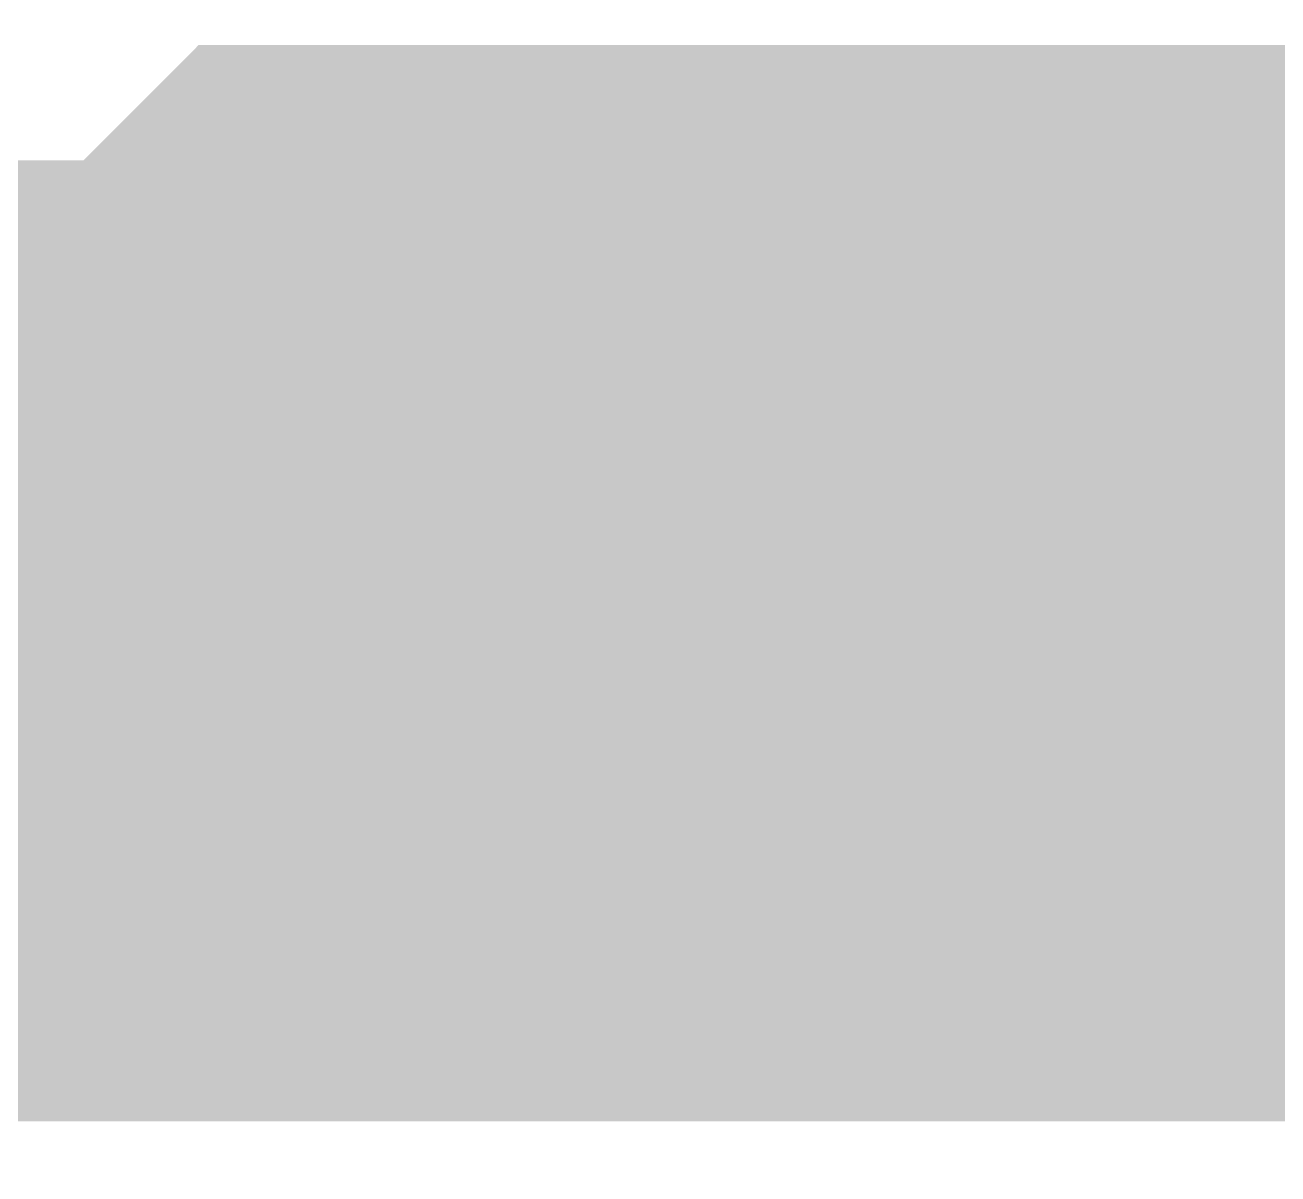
# Model space of a CAD drawing. Extents: x -20 to 155, y -92 to 168.
# Drawn here: x 67.75 to 84.32, y 25.85 to 41.03 of the extents above; entities that cross this region are included whole.
import ezdxf

# ---------------------------------------------------------------- set-up
doc = ezdxf.new("R2010")
doc.units = 0
doc.header["$MEASUREMENT"] = 0
doc.layers.get('0').update_dxf_attribs({"linetype": 'CONTINUOUS'})
for name, color, linetype in [('25-334-1_BOT', 7, 'CONTINUOUS'), ('25-334-1_DRD', 7, 'CONTINUOUS'), ('25-334-1_DRL', 2, 'CONTINUOUS'), ('25-334-1_IN1', 4, 'CONTINUOUS'), ('25-334-1_IN2', 3, 'CONTINUOUS'), ('25-334-1_SMB', 5, 'CONTINUOUS'), ('25-334-1_SMT', 10, 'CONTINUOUS'), ('25-334-1_SST', 11, 'CONTINUOUS'), ('25-334-1_TOP', 13, 'CONTINUOUS'), ('THRUHOLE_TAP', 7, 'CONTINUOUS')]:
    doc.layers.add(name, color=color, linetype=linetype)

# ---------------------------------------------------------------- blocks, each defined once
blk = doc.blocks.new('ROUND_7')
at = {"const_width": 6.49986}
blk.add_lwpolyline([(-3.24993, 0, 1), (3.24993, 0, 1)], format="xyb", close=True, dxfattribs=at)
blk = doc.blocks.new('ROUND_33')
at = {"const_width": 0.7493}
blk.add_lwpolyline([(-0.37465, 0, 1), (0.37465, 0, 1)], format="xyb", close=True, dxfattribs=at)
blk = doc.blocks.new('ROUND_32')
at = {"const_width": 0.35052}
blk.add_lwpolyline([(-0.17526, 0, 1), (0.17526, 0, 1)], format="xyb", close=True, dxfattribs=at)
blk = doc.blocks.new('ROUND_76')
at = {"const_width": 2.99974}
blk.add_lwpolyline([(-1.49987, 0, 1), (1.49987, 0, 1)], format="xyb", close=True, dxfattribs=at)

msp = doc.modelspace()

# ---------------------------------------------------------------- linework, layer by layer
at = {"layer": '25-334-1_BOT', "const_width": 0.254}
for points in [[(133.731, 40.64), (70.104, 40.64), (68.58, 39.116), (59.944, 39.116), (59.944, 33.655), (29.845, 33.655), (29.845, 21.463), (24.511, 21.463), (24.511, 14.478), (25.146, 13.843)], [(70.231, 40.64), (70.231, 26.67)], [(70.4596, 40.64), (70.4596, 26.67)], [(70.6882, 40.64), (70.6882, 26.67)], [(70.9168, 40.64), (70.9168, 26.67)], [(71.1454, 40.64), (71.1454, 26.67)], [(71.374, 40.64), (71.374, 26.67)], [(71.6026, 40.64), (71.6026, 26.67)], [(71.8312, 40.64), (71.8312, 26.67)], [(72.0598, 40.64), (72.0598, 26.67)], [(72.2884, 40.64), (72.2884, 26.67)], [(72.517, 40.64), (72.517, 26.67)], [(72.7456, 40.64), (72.7456, 26.67)], [(72.9742, 40.64), (72.9742, 26.67)], [(73.2028, 40.64), (73.2028, 26.67)], [(73.4314, 40.64), (73.4314, 26.67)], [(73.66, 40.64), (73.66, 26.67)], [(73.8886, 40.64), (73.8886, 26.67)], [(74.1172, 40.64), (74.1172, 26.67)], [(74.3458, 40.64), (74.3458, 26.67)], [(74.5744, 40.64), (74.5744, 26.67)], [(74.803, 40.64), (74.803, 26.67)], [(75.0316, 40.64), (75.0316, 26.67)], [(75.2602, 40.64), (75.2602, 26.67)], [(75.4888, 40.64), (75.4888, 26.67)], [(75.7174, 40.64), (75.7174, 26.67)], [(75.946, 40.64), (75.946, 26.67)], [(76.1746, 40.64), (76.1746, 26.67)], [(76.4032, 40.64), (76.4032, 26.67)], [(76.6318, 40.64), (76.6318, 26.67)], [(76.8604, 40.64), (76.8604, 26.67)], [(77.089, 40.64), (77.089, 26.67)], [(77.3176, 40.64), (77.3176, 26.67)], [(77.5462, 40.64), (77.5462, 26.67)], [(77.7748, 40.64), (77.7748, 26.67)], [(78.0034, 40.64), (78.0034, 26.67)], [(78.232, 40.64), (78.232, 26.67)], [(78.4606, 40.64), (78.4606, 26.67)], [(78.6892, 40.64), (78.6892, 26.67)], [(78.9178, 40.64), (78.9178, 26.67)], [(79.1464, 40.64), (79.1464, 26.67)], [(79.375, 40.64), (79.375, 26.67)], [(79.6036, 40.64), (79.6036, 26.67)], [(79.8322, 40.64), (79.8322, 26.67)], [(80.0608, 40.64), (80.0608, 26.67)], [(80.2894, 40.64), (80.2894, 26.67)], [(80.518, 40.64), (80.518, 26.67)], [(80.7466, 40.64), (80.7466, 26.67)], [(80.9752, 40.64), (80.9752, 26.67)], [(81.2038, 40.64), (81.2038, 26.67)], [(81.4324, 40.64), (81.4324, 26.67)], [(81.661, 40.64), (81.661, 26.67)], [(81.8896, 40.64), (81.8896, 26.67)], [(82.1182, 40.64), (82.1182, 26.67)], [(82.3468, 40.64), (82.3468, 26.67)], [(82.5754, 40.64), (82.5754, 26.67)], [(82.804, 40.64), (82.804, 26.67)], [(83.0326, 40.64), (83.0326, 26.67)], [(83.2612, 40.64), (83.2612, 26.67)], [(83.4898, 40.64), (83.4898, 26.67)], [(83.7184, 40.64), (83.7184, 26.67)], [(83.947, 40.64), (83.947, 26.67)], [(84.1756, 40.64), (84.1756, 26.67)], [(84.4042, 40.64), (84.4042, 26.67)], [(70.0024, 40.5384), (70.0024, 26.67)], [(133.7818, 40.5892), (70.0532, 40.5892)], [(69.7738, 40.3098), (69.7738, 26.67)], [(105.68432, 40.3606), (69.8246, 40.3606)], [(100.66782, 40.132), (69.596, 40.132)], [(69.5452, 40.0812), (69.5452, 26.67)], [(69.3166, 39.8526), (69.3166, 26.67)], [(100.2792, 39.9034), (69.3674, 39.9034)], [(69.088, 39.624), (69.088, 26.67)], [(100.0125, 39.6748), (69.1388, 39.6748)], [(68.8594, 39.3954), (68.8594, 26.67)], [(99.81438, 39.4462), (68.9102, 39.4462)], [(68.6308, 39.1668), (68.6308, 26.67)], [(99.66452, 39.2176), (68.6816, 39.2176)], [(99.54768, 38.989), (59.944, 38.989)], [(67.7164, 39.116), (67.7164, 26.67)], [(67.945, 39.116), (67.945, 26.67)], [(68.1736, 39.116), (68.1736, 26.67)], [(68.4022, 39.116), (68.4022, 26.67)], [(99.46386, 38.7604), (59.944, 38.7604)], [(99.40544, 38.5318), (59.944, 38.5318)], [(99.37242, 38.3032), (59.944, 38.3032)], [(99.3648, 38.0746), (59.944, 38.0746)], [(99.38004, 37.846), (59.944, 37.846)], [(99.41814, 37.6174), (59.944, 37.6174)], [(99.48164, 37.3888), (59.944, 37.3888)], [(99.57054, 37.1602), (59.944, 37.1602)], [(99.695, 36.9316), (59.944, 36.9316)], [(99.85502, 36.703), (59.944, 36.703)], [(100.06584, 36.4744), (59.944, 36.4744)], [(100.35032, 36.2458), (59.944, 36.2458)], [(100.7872, 36.0172), (59.944, 36.0172)], [(136.017, 35.7886), (59.944, 35.7886)], [(136.017, 35.56), (59.944, 35.56)], [(136.017, 35.3314), (59.944, 35.3314)], [(136.017, 35.1028), (59.944, 35.1028)], [(136.017, 34.8742), (59.944, 34.8742)], [(136.017, 34.6456), (59.944, 34.6456)], [(136.017, 34.417), (59.944, 34.417)], [(136.017, 34.1884), (59.944, 34.1884)], [(100.91674, 33.9598), (59.944, 33.9598)], [(100.62718, 33.7312), (59.944, 33.7312)], [(100.45192, 33.5026), (29.845, 33.5026)], [(100.34016, 33.274), (29.845, 33.274)], [(100.27666, 33.0454), (29.845, 33.0454)], [(100.2538, 32.8168), (29.845, 32.8168)], [(100.26904, 32.5882), (29.845, 32.5882)], [(100.32746, 32.3596), (29.845, 32.3596)], [(100.4316, 32.131), (29.845, 32.131)], [(100.5967, 31.9024), (29.845, 31.9024)], [(100.86086, 31.6738), (29.845, 31.6738)], [(136.017, 31.4452), (29.845, 31.4452)], [(136.017, 31.2166), (29.845, 31.2166)], [(136.017, 30.988), (29.845, 30.988)], [(136.017, 30.7594), (29.845, 30.7594)], [(136.017, 30.5308), (29.845, 30.5308)], [(136.017, 30.3022), (29.845, 30.3022)], [(136.017, 30.0736), (29.845, 30.0736)], [(136.017, 29.845), (29.845, 29.845)], [(136.017, 29.6164), (29.845, 29.6164)], [(136.017, 29.3878), (29.845, 29.3878)], [(136.017, 29.1592), (29.845, 29.1592)], [(136.017, 28.9306), (29.845, 28.9306)], [(136.017, 28.702), (29.845, 28.702)], [(136.017, 28.4734), (29.845, 28.4734)], [(136.017, 28.2448), (29.845, 28.2448)], [(136.017, 28.0162), (29.845, 28.0162)], [(135.9916, 27.7876), (29.845, 27.7876)], [(135.763, 27.559), (29.845, 27.559)], [(135.5344, 27.3304), (29.845, 27.3304)], [(135.3058, 27.1018), (29.845, 27.1018)], [(135.0772, 26.8732), (29.845, 26.8732)], [(134.874, 26.67), (35.941, 26.67)]]:
    msp.add_lwpolyline(points, dxfattribs=at)
at = {"layer": '25-334-1_DRD', "const_width": 0.254}
for points in [[(68.326, 38.735), (67.945, 38.354)], [(68.834, 38.735), (68.326, 38.735)], [(69.215, 38.354), (68.834, 38.735)], [(82.296, 38.735), (81.915, 38.354)], [(82.804, 38.735), (82.296, 38.735)], [(83.185, 38.354), (82.804, 38.735)], [(67.945, 38.354), (67.945, 37.846)], [(69.215, 37.846), (69.215, 38.354)], [(81.915, 38.354), (81.915, 37.846)], [(83.185, 37.846), (83.185, 38.354)], [(67.945, 37.846), (68.326, 37.465)], [(68.834, 37.465), (69.215, 37.846)], [(81.915, 37.846), (82.296, 37.465)], [(82.804, 37.465), (83.185, 37.846)], [(68.326, 37.465), (68.834, 37.465)], [(82.296, 37.465), (82.804, 37.465)], [(68.326, 36.195), (67.945, 35.814)], [(68.834, 36.195), (68.326, 36.195)], [(69.215, 35.814), (68.834, 36.195)], [(67.945, 35.814), (67.945, 35.306)], [(69.215, 35.306), (69.215, 35.814)], [(67.945, 35.306), (68.326, 34.925)], [(68.834, 34.925), (69.215, 35.306)], [(68.326, 34.925), (68.834, 34.925)], [(74.93, 33.9598), (74.93, 33.3248)], [(75.565, 33.9598), (74.93, 33.9598)], [(75.565, 32.6898), (75.565, 33.9598)], [(74.93, 33.3248), (76.2, 33.3248)], [(76.2, 33.3248), (76.2, 32.6898)], [(76.2, 32.6898), (75.565, 32.6898)], [(68.326, 31.115), (67.945, 30.734)], [(68.834, 31.115), (68.326, 31.115)], [(69.215, 30.734), (68.834, 31.115)], [(82.296, 31.115), (81.915, 30.734)], [(82.804, 31.115), (82.296, 31.115)], [(83.185, 30.734), (82.804, 31.115)], [(67.945, 30.734), (67.945, 30.226)], [(69.215, 30.226), (69.215, 30.734)], [(81.915, 30.734), (81.915, 30.226)], [(83.185, 30.226), (83.185, 30.734)], [(67.945, 30.226), (68.326, 29.845)], [(68.834, 29.845), (69.215, 30.226)], [(81.915, 30.226), (82.296, 29.845)], [(82.804, 29.845), (83.185, 30.226)], [(68.326, 29.845), (68.834, 29.845)], [(82.296, 29.845), (82.804, 29.845)], [(68.326, 28.575), (67.945, 28.194)], [(68.834, 28.575), (68.326, 28.575)], [(69.215, 28.194), (68.834, 28.575)], [(82.296, 28.575), (81.915, 28.194)], [(82.804, 28.575), (82.296, 28.575)], [(83.185, 28.194), (82.804, 28.575)], [(67.945, 28.194), (67.945, 27.686)], [(69.215, 27.686), (69.215, 28.194)], [(81.915, 28.194), (81.915, 27.686)], [(83.185, 27.686), (83.185, 28.194)], [(67.945, 27.686), (68.326, 27.305)], [(68.834, 27.305), (69.215, 27.686)], [(81.915, 27.686), (82.296, 27.305)], [(82.804, 27.305), (83.185, 27.686)], [(68.326, 27.305), (68.834, 27.305)], [(82.296, 27.305), (82.804, 27.305)]]:
    msp.add_lwpolyline(points, dxfattribs=at)
at = {"layer": '25-334-1_IN1', "const_width": 0.254}
for points in [[(133.858, 40.64), (70.104, 40.64), (69.215, 39.624), (68.707, 39.116), (59.944, 39.116), (59.944, 33.655), (22.987, 33.655)], [(70.3072, 40.64), (70.3072, 26.67)], [(70.5358, 40.64), (70.5358, 26.67)], [(70.7644, 40.64), (70.7644, 26.67)], [(70.993, 40.64), (70.993, 26.67)], [(71.2216, 40.64), (71.2216, 26.67)], [(71.4502, 40.64), (71.4502, 26.67)], [(71.6788, 40.64), (71.6788, 26.67)], [(71.9074, 40.64), (71.9074, 26.67)], [(72.136, 40.64), (72.136, 26.67)], [(72.3646, 40.64), (72.3646, 26.67)], [(72.5932, 40.64), (72.5932, 26.67)], [(72.8218, 40.64), (72.8218, 26.67)], [(73.0504, 40.64), (73.0504, 26.67)], [(73.279, 40.64), (73.279, 26.67)], [(73.5076, 40.64), (73.5076, 26.67)], [(73.7362, 40.64), (73.7362, 26.67)], [(73.9648, 40.64), (73.9648, 26.67)], [(74.1934, 40.64), (74.1934, 26.67)], [(74.422, 40.64), (74.422, 26.67)], [(74.6506, 40.64), (74.6506, 26.67)], [(74.8792, 40.64), (74.8792, 26.67)], [(75.1078, 40.64), (75.1078, 26.67)], [(75.3364, 40.64), (75.3364, 26.67)], [(75.565, 40.64), (75.565, 26.67)], [(75.7936, 40.64), (75.7936, 26.67)], [(76.0222, 40.64), (76.0222, 26.67)], [(76.2508, 40.64), (76.2508, 26.67)], [(76.4794, 40.64), (76.4794, 26.67)], [(76.708, 40.64), (76.708, 26.67)], [(76.9366, 40.64), (76.9366, 26.67)], [(77.1652, 40.64), (77.1652, 26.67)], [(77.3938, 40.64), (77.3938, 26.67)], [(77.6224, 40.64), (77.6224, 26.67)], [(77.851, 40.64), (77.851, 26.67)], [(78.0796, 40.64), (78.0796, 26.67)], [(78.3082, 40.64), (78.3082, 26.67)], [(78.5368, 40.64), (78.5368, 26.67)], [(78.7654, 40.64), (78.7654, 26.67)], [(78.994, 40.64), (78.994, 26.67)], [(79.2226, 40.64), (79.2226, 26.67)], [(79.4512, 40.64), (79.4512, 26.67)], [(79.6798, 40.64), (79.6798, 26.67)], [(79.9084, 40.64), (79.9084, 26.67)], [(80.137, 40.64), (80.137, 26.67)], [(80.3656, 40.64), (80.3656, 26.67)], [(80.5942, 40.64), (80.5942, 26.67)], [(80.8228, 40.64), (80.8228, 26.67)], [(81.0514, 40.64), (81.0514, 26.67)], [(81.28, 40.64), (81.28, 26.67)], [(81.5086, 40.64), (81.5086, 26.67)], [(81.7372, 40.64), (81.7372, 26.67)], [(81.9658, 40.64), (81.9658, 26.67)], [(82.1944, 40.64), (82.1944, 26.67)], [(82.423, 40.64), (82.423, 26.67)], [(82.6516, 40.64), (82.6516, 26.67)], [(82.8802, 40.64), (82.8802, 26.67)], [(83.1088, 40.64), (83.1088, 26.67)], [(83.3374, 40.64), (83.3374, 26.67)], [(83.566, 40.64), (83.566, 26.67)], [(83.7946, 40.64), (83.7946, 26.67)], [(84.0232, 40.64), (84.0232, 26.67)], [(84.2518, 40.64), (84.2518, 26.67)], [(133.9088, 40.5892), (70.05828, 40.5892)], [(70.0786, 40.60952), (70.0786, 26.67)], [(69.85, 40.35044), (69.85, 26.67)], [(134.1374, 40.3606), (69.86016, 40.3606)], [(100.66782, 40.132), (69.6595, 40.132)], [(69.6214, 40.08882), (69.6214, 26.67)], [(69.3928, 39.8272), (69.3928, 26.67)], [(100.2792, 39.9034), (69.45884, 39.9034)], [(100.0125, 39.6748), (69.25818, 39.6748)], [(69.1642, 39.5732), (69.1642, 26.67)], [(68.9356, 39.3446), (68.9356, 26.67)], [(99.81438, 39.4462), (69.0372, 39.4462)], [(99.66452, 39.2176), (68.8086, 39.2176)], [(99.54768, 38.989), (59.944, 38.989)], [(67.7926, 39.116), (67.7926, 26.67)], [(68.0212, 39.116), (68.0212, 26.67)], [(68.2498, 39.116), (68.2498, 26.67)], [(68.4784, 39.116), (68.4784, 26.67)], [(68.707, 39.116), (68.707, 26.67)], [(99.46386, 38.7604), (59.944, 38.7604)], [(99.40544, 38.5318), (59.944, 38.5318)], [(99.37242, 38.3032), (59.944, 38.3032)], [(99.3648, 38.0746), (59.944, 38.0746)], [(99.38004, 37.846), (59.944, 37.846)], [(99.41814, 37.6174), (59.944, 37.6174)], [(99.48164, 37.3888), (59.944, 37.3888)], [(99.57054, 37.1602), (59.944, 37.1602)], [(99.695, 36.9316), (59.944, 36.9316)], [(99.85502, 36.703), (59.944, 36.703)], [(100.06584, 36.4744), (59.944, 36.4744)], [(100.35032, 36.2458), (59.944, 36.2458)], [(100.7872, 36.0172), (59.944, 36.0172)], [(136.017, 35.7886), (59.944, 35.7886)], [(136.017, 35.56), (59.944, 35.56)], [(136.017, 35.3314), (59.944, 35.3314)], [(136.017, 35.1028), (59.944, 35.1028)], [(136.017, 34.8742), (59.944, 34.8742)], [(136.017, 34.6456), (59.944, 34.6456)], [(136.017, 34.417), (59.944, 34.417)], [(136.017, 34.1884), (59.944, 34.1884)], [(100.91674, 33.9598), (59.944, 33.9598)], [(100.62718, 33.7312), (59.944, 33.7312)], [(100.45192, 33.5026), (8.128, 33.5026)], [(100.34016, 33.274), (8.128, 33.274)], [(100.27666, 33.0454), (8.128, 33.0454)], [(100.2538, 32.8168), (8.128, 32.8168)], [(100.26904, 32.5882), (8.128, 32.5882)], [(100.32746, 32.3596), (8.128, 32.3596)], [(100.4316, 32.131), (8.128, 32.131)], [(100.5967, 31.9024), (8.128, 31.9024)], [(100.86086, 31.6738), (8.128, 31.6738)], [(136.017, 31.4452), (8.128, 31.4452)], [(136.017, 31.2166), (8.128, 31.2166)], [(136.017, 30.988), (8.128, 30.988)], [(136.017, 30.7594), (8.128, 30.7594)], [(136.017, 30.5308), (8.128, 30.5308)], [(136.017, 30.3022), (8.128, 30.3022)], [(136.017, 30.0736), (8.128, 30.0736)], [(136.017, 29.845), (8.128, 29.845)], [(136.017, 29.6164), (8.3566, 29.6164)], [(136.017, 29.3878), (8.5852, 29.3878)], [(136.017, 29.1592), (28.9052, 29.1592)], [(136.017, 28.9306), (28.9052, 28.9306)], [(136.017, 28.702), (28.9052, 28.702)], [(136.017, 28.4734), (28.9052, 28.4734)], [(136.017, 28.2448), (28.9052, 28.2448)], [(136.017, 28.0162), (28.9052, 28.0162)], [(135.9916, 27.7876), (28.9052, 27.7876)], [(135.763, 27.559), (28.9052, 27.559)], [(135.5344, 27.3304), (28.9052, 27.3304)], [(135.3058, 27.1018), (28.9052, 27.1018)], [(135.0772, 26.8732), (28.9052, 26.8732)], [(134.874, 26.67), (35.941, 26.67)]]:
    msp.add_lwpolyline(points, dxfattribs=at)
at = {"layer": '25-334-1_IN2', "const_width": 0.254}
for points in [[(133.858, 40.64), (70.104, 40.64), (68.58, 39.116), (59.944, 39.116), (59.944, 33.655), (22.479, 33.655)], [(70.0786, 40.6146), (70.0786, 26.67)], [(70.3072, 40.64), (70.3072, 26.67)], [(70.5358, 40.64), (70.5358, 26.67)], [(70.7644, 40.64), (70.7644, 26.67)], [(70.993, 40.64), (70.993, 26.67)], [(71.2216, 40.64), (71.2216, 26.67)], [(71.4502, 40.64), (71.4502, 26.67)], [(71.6788, 40.64), (71.6788, 26.67)], [(71.9074, 40.64), (71.9074, 26.67)], [(72.136, 40.64), (72.136, 26.67)], [(72.3646, 40.64), (72.3646, 26.67)], [(72.5932, 40.64), (72.5932, 26.67)], [(72.8218, 40.64), (72.8218, 26.67)], [(73.0504, 40.64), (73.0504, 26.67)], [(73.279, 40.64), (73.279, 26.67)], [(73.5076, 40.64), (73.5076, 26.67)], [(73.7362, 40.64), (73.7362, 26.67)], [(73.9648, 40.64), (73.9648, 26.67)], [(74.1934, 40.64), (74.1934, 26.67)], [(74.422, 40.64), (74.422, 26.67)], [(74.6506, 40.64), (74.6506, 26.67)], [(74.8792, 40.64), (74.8792, 26.67)], [(75.1078, 40.64), (75.1078, 26.67)], [(75.3364, 40.64), (75.3364, 26.67)], [(75.565, 40.64), (75.565, 26.67)], [(75.7936, 40.64), (75.7936, 26.67)], [(76.0222, 40.64), (76.0222, 26.67)], [(76.2508, 40.64), (76.2508, 26.67)], [(76.4794, 40.64), (76.4794, 26.67)], [(76.708, 40.64), (76.708, 26.67)], [(76.9366, 40.64), (76.9366, 26.67)], [(77.1652, 40.64), (77.1652, 26.67)], [(77.3938, 40.64), (77.3938, 26.67)], [(77.6224, 40.64), (77.6224, 26.67)], [(77.851, 40.64), (77.851, 26.67)], [(78.0796, 40.64), (78.0796, 26.67)], [(78.3082, 40.64), (78.3082, 26.67)], [(78.5368, 40.64), (78.5368, 26.67)], [(78.7654, 40.64), (78.7654, 26.67)], [(78.994, 40.64), (78.994, 26.67)], [(79.2226, 40.64), (79.2226, 26.67)], [(79.4512, 40.64), (79.4512, 26.67)], [(79.6798, 40.64), (79.6798, 26.67)], [(79.9084, 40.64), (79.9084, 26.67)], [(80.137, 40.64), (80.137, 26.67)], [(80.3656, 40.64), (80.3656, 26.67)], [(80.5942, 40.64), (80.5942, 26.67)], [(80.8228, 40.64), (80.8228, 26.67)], [(81.0514, 40.64), (81.0514, 26.67)], [(81.28, 40.64), (81.28, 26.67)], [(81.5086, 40.64), (81.5086, 26.67)], [(81.7372, 40.64), (81.7372, 26.67)], [(81.9658, 40.64), (81.9658, 26.67)], [(82.1944, 40.64), (82.1944, 26.67)], [(82.423, 40.64), (82.423, 26.67)], [(82.6516, 40.64), (82.6516, 26.67)], [(82.8802, 40.64), (82.8802, 26.67)], [(83.1088, 40.64), (83.1088, 26.67)], [(83.3374, 40.64), (83.3374, 26.67)], [(83.566, 40.64), (83.566, 26.67)], [(83.7946, 40.64), (83.7946, 26.67)], [(84.0232, 40.64), (84.0232, 26.67)], [(84.2518, 40.64), (84.2518, 26.67)], [(133.9088, 40.5892), (70.0532, 40.5892)], [(134.1374, 40.3606), (69.8246, 40.3606)], [(69.85, 40.386), (69.85, 26.67)], [(100.66782, 40.132), (69.596, 40.132)], [(69.6214, 40.1574), (69.6214, 26.67)], [(100.2792, 39.9034), (69.3674, 39.9034)], [(69.3928, 39.9288), (69.3928, 26.67)], [(100.0125, 39.6748), (69.1388, 39.6748)], [(69.1642, 39.7002), (69.1642, 26.67)], [(68.9356, 39.4716), (68.9356, 26.67)], [(99.81438, 39.4462), (68.9102, 39.4462)], [(99.66452, 39.2176), (68.6816, 39.2176)], [(68.707, 39.243), (68.707, 26.67)], [(99.54768, 38.989), (59.944, 38.989)], [(67.7926, 39.116), (67.7926, 26.67)], [(68.0212, 39.116), (68.0212, 26.67)], [(68.2498, 39.116), (68.2498, 26.67)], [(68.4784, 39.116), (68.4784, 26.67)], [(99.46386, 38.7604), (59.944, 38.7604)], [(99.40544, 38.5318), (59.944, 38.5318)], [(99.37242, 38.3032), (59.944, 38.3032)], [(99.3648, 38.0746), (59.944, 38.0746)], [(99.38004, 37.846), (59.944, 37.846)], [(99.41814, 37.6174), (59.944, 37.6174)], [(99.48164, 37.3888), (59.944, 37.3888)], [(99.57054, 37.1602), (59.944, 37.1602)], [(99.695, 36.9316), (59.944, 36.9316)], [(99.85502, 36.703), (59.944, 36.703)], [(100.06584, 36.4744), (59.944, 36.4744)], [(100.35032, 36.2458), (59.944, 36.2458)], [(100.7872, 36.0172), (59.944, 36.0172)], [(136.017, 35.7886), (59.944, 35.7886)], [(136.017, 35.56), (59.944, 35.56)], [(136.017, 35.3314), (59.944, 35.3314)], [(136.017, 35.1028), (59.944, 35.1028)], [(136.017, 34.8742), (59.944, 34.8742)], [(136.017, 34.6456), (59.944, 34.6456)], [(136.017, 34.417), (59.944, 34.417)], [(136.017, 34.1884), (59.944, 34.1884)], [(100.91674, 33.9598), (59.944, 33.9598)], [(100.62718, 33.7312), (59.944, 33.7312)], [(100.45192, 33.5026), (8.128, 33.5026)], [(100.34016, 33.274), (8.128, 33.274)], [(100.27666, 33.0454), (8.128, 33.0454)], [(100.2538, 32.8168), (8.128, 32.8168)], [(100.26904, 32.5882), (8.128, 32.5882)], [(100.32746, 32.3596), (8.128, 32.3596)], [(100.4316, 32.131), (8.128, 32.131)], [(100.5967, 31.9024), (8.128, 31.9024)], [(100.86086, 31.6738), (8.128, 31.6738)], [(136.017, 31.4452), (8.128, 31.4452)], [(136.017, 31.2166), (8.128, 31.2166)], [(136.017, 30.988), (8.128, 30.988)], [(136.017, 30.7594), (8.128, 30.7594)], [(136.017, 30.5308), (8.2042, 30.5308)], [(136.017, 30.3022), (8.4328, 30.3022)], [(136.017, 30.0736), (8.6614, 30.0736)], [(136.017, 29.845), (8.89, 29.845)], [(136.017, 29.6164), (9.1186, 29.6164)], [(136.017, 29.3878), (9.3472, 29.3878)], [(136.017, 29.1592), (28.9052, 29.1592)], [(136.017, 28.9306), (28.9052, 28.9306)], [(136.017, 28.702), (28.9052, 28.702)], [(136.017, 28.4734), (28.9052, 28.4734)], [(136.017, 28.2448), (28.9052, 28.2448)], [(136.017, 28.0162), (28.9052, 28.0162)], [(135.9916, 27.7876), (28.9052, 27.7876)], [(135.763, 27.559), (28.9052, 27.559)], [(135.5344, 27.3304), (28.9052, 27.3304)], [(135.3058, 27.1018), (28.9052, 27.1018)], [(135.0772, 26.8732), (28.9052, 26.8732)], [(134.874, 26.67), (60.071, 26.67)]]:
    msp.add_lwpolyline(points, dxfattribs=at)
at = {"layer": '25-334-1_SMB', "const_width": 4.99872}
for points in [[(75.438, 33.274), (128.397, 33.274)], [(69.85, 30.226), (33.02, 30.226), (33.02, 16.764), (27.813, 16.764)]]:
    msp.add_lwpolyline(points, dxfattribs=at)
at = {"layer": '25-334-1_SMT', "const_width": 4.99872}
msp.add_lwpolyline([(128.27, 33.401), (75.692, 33.401)], dxfattribs=at)
at = {"layer": '25-334-1_SST', "const_width": 0.1524}
for points in [[(75.565, 47.72406, 0.4142136), (50.06594, 22.225)], [(101.06406, 22.225, 0.4142136), (75.565, 47.72406)], [(75.565, 44.72432, 0.4142136), (53.06568, 22.225)], [(98.06432, 22.225, 0.4142136), (75.565, 44.72432)]]:
    msp.add_lwpolyline(points, format="xyb", dxfattribs=at)
at = {"layer": '25-334-1_TOP', "const_width": 0.254}
for points in [[(133.731, 40.64), (70.104, 40.64), (68.58, 39.116), (59.944, 39.116), (59.944, 33.655), (24.13, 33.655), (24.13, 13.843)], [(70.0786, 40.6146), (70.0786, 26.67)], [(70.3072, 40.64), (70.3072, 26.67)], [(70.5358, 40.64), (70.5358, 26.67)], [(70.7644, 40.64), (70.7644, 26.67)], [(70.993, 40.64), (70.993, 26.67)], [(71.2216, 40.64), (71.2216, 26.67)], [(71.4502, 40.64), (71.4502, 26.67)], [(71.6788, 40.64), (71.6788, 26.67)], [(71.9074, 40.64), (71.9074, 26.67)], [(72.136, 40.64), (72.136, 26.67)], [(72.3646, 40.64), (72.3646, 26.67)], [(72.5932, 40.64), (72.5932, 26.67)], [(72.8218, 40.64), (72.8218, 26.67)], [(73.0504, 40.64), (73.0504, 26.67)], [(73.279, 40.64), (73.279, 26.67)], [(73.5076, 40.64), (73.5076, 26.67)], [(73.7362, 40.64), (73.7362, 26.67)], [(73.9648, 40.64), (73.9648, 26.67)], [(74.1934, 40.64), (74.1934, 26.67)], [(74.422, 40.64), (74.422, 26.67)], [(74.6506, 40.64), (74.6506, 26.67)], [(74.8792, 40.64), (74.8792, 26.67)], [(75.1078, 40.64), (75.1078, 26.67)], [(75.3364, 40.64), (75.3364, 26.67)], [(75.565, 40.64), (75.565, 26.67)], [(75.7936, 40.64), (75.7936, 26.67)], [(76.0222, 40.64), (76.0222, 26.67)], [(76.2508, 40.64), (76.2508, 26.67)], [(76.4794, 40.64), (76.4794, 26.67)], [(76.708, 40.64), (76.708, 26.67)], [(76.9366, 40.64), (76.9366, 26.67)], [(77.1652, 40.64), (77.1652, 26.67)], [(77.3938, 40.64), (77.3938, 26.67)], [(77.6224, 40.64), (77.6224, 26.67)], [(77.851, 40.64), (77.851, 26.67)], [(78.0796, 40.64), (78.0796, 26.67)], [(78.3082, 40.64), (78.3082, 26.67)], [(78.5368, 40.64), (78.5368, 26.67)], [(78.7654, 40.64), (78.7654, 26.67)], [(78.994, 40.64), (78.994, 26.67)], [(79.2226, 40.64), (79.2226, 26.67)], [(79.4512, 40.64), (79.4512, 26.67)], [(79.6798, 40.64), (79.6798, 26.67)], [(79.9084, 40.64), (79.9084, 26.67)], [(80.137, 40.64), (80.137, 26.67)], [(80.3656, 40.64), (80.3656, 26.67)], [(80.5942, 40.64), (80.5942, 26.67)], [(80.8228, 40.64), (80.8228, 26.67)], [(81.0514, 40.64), (81.0514, 26.67)], [(81.28, 40.64), (81.28, 26.67)], [(81.5086, 40.64), (81.5086, 26.67)], [(81.7372, 40.64), (81.7372, 26.67)], [(81.9658, 40.64), (81.9658, 26.67)], [(82.1944, 40.64), (82.1944, 26.67)], [(82.423, 40.64), (82.423, 26.67)], [(82.6516, 40.64), (82.6516, 26.67)], [(82.8802, 40.64), (82.8802, 26.67)], [(83.1088, 40.64), (83.1088, 26.67)], [(83.3374, 40.64), (83.3374, 26.67)], [(83.566, 40.64), (83.566, 26.67)], [(83.7946, 40.64), (83.7946, 26.67)], [(84.0232, 40.64), (84.0232, 26.67)], [(84.2518, 40.64), (84.2518, 26.67)], [(133.7818, 40.5892), (70.0532, 40.5892)], [(134.0104, 40.3606), (69.8246, 40.3606)], [(69.85, 40.386), (69.85, 26.67)], [(100.66782, 40.132), (69.596, 40.132)], [(69.6214, 40.1574), (69.6214, 26.67)], [(100.2792, 39.9034), (69.3674, 39.9034)], [(69.3928, 39.9288), (69.3928, 26.67)], [(100.0125, 39.6748), (69.1388, 39.6748)], [(69.1642, 39.7002), (69.1642, 26.67)], [(68.9356, 39.4716), (68.9356, 26.67)], [(99.81438, 39.4462), (68.9102, 39.4462)], [(99.66452, 39.2176), (68.6816, 39.2176)], [(68.707, 39.243), (68.707, 26.67)], [(99.54768, 38.989), (59.944, 38.989)], [(67.7926, 39.116), (67.7926, 26.67)], [(68.0212, 39.116), (68.0212, 26.67)], [(68.2498, 39.116), (68.2498, 26.67)], [(68.4784, 39.116), (68.4784, 26.67)], [(99.46386, 38.7604), (59.944, 38.7604)], [(99.40544, 38.5318), (59.944, 38.5318)], [(99.37242, 38.3032), (59.944, 38.3032)], [(99.3648, 38.0746), (59.944, 38.0746)], [(99.38004, 37.846), (59.944, 37.846)], [(99.41814, 37.6174), (59.944, 37.6174)], [(99.48164, 37.3888), (59.944, 37.3888)], [(99.57054, 37.1602), (59.944, 37.1602)], [(99.695, 36.9316), (59.944, 36.9316)], [(99.85502, 36.703), (59.944, 36.703)], [(100.06584, 36.4744), (59.944, 36.4744)], [(100.35032, 36.2458), (59.944, 36.2458)], [(100.7872, 36.0172), (59.944, 36.0172)], [(136.017, 35.7886), (59.944, 35.7886)], [(136.017, 35.56), (59.944, 35.56)], [(136.017, 35.3314), (59.944, 35.3314)], [(136.017, 35.1028), (59.944, 35.1028)], [(136.017, 34.8742), (59.944, 34.8742)], [(136.017, 34.6456), (59.944, 34.6456)], [(136.017, 34.417), (59.944, 34.417)], [(136.017, 34.1884), (59.944, 34.1884)], [(100.91674, 33.9598), (59.944, 33.9598)], [(100.62718, 33.7312), (59.944, 33.7312)], [(100.45192, 33.5026), (24.13, 33.5026)], [(100.34016, 33.274), (24.13, 33.274)], [(100.27666, 33.0454), (24.13, 33.0454)], [(100.2538, 32.8168), (24.13, 32.8168)], [(100.26904, 32.5882), (24.13, 32.5882)], [(100.32746, 32.3596), (24.13, 32.3596)], [(100.4316, 32.131), (24.13, 32.131)], [(100.5967, 31.9024), (24.13, 31.9024)], [(100.86086, 31.6738), (24.13, 31.6738)], [(136.017, 31.4452), (24.13, 31.4452)], [(136.017, 31.2166), (24.13, 31.2166)], [(136.017, 30.988), (24.13, 30.988)], [(136.017, 30.7594), (24.13, 30.7594)], [(136.017, 30.5308), (24.13, 30.5308)], [(136.017, 30.3022), (24.13, 30.3022)], [(136.017, 30.0736), (24.13, 30.0736)], [(136.017, 29.845), (24.13, 29.845)], [(136.017, 29.6164), (24.13, 29.6164)], [(136.017, 29.3878), (24.13, 29.3878)], [(136.017, 29.1592), (28.9052, 29.1592)], [(136.017, 28.9306), (28.9052, 28.9306)], [(136.017, 28.702), (28.9052, 28.702)], [(136.017, 28.4734), (28.9052, 28.4734)], [(136.017, 28.2448), (28.9052, 28.2448)], [(136.017, 28.0162), (28.9052, 28.0162)], [(135.9916, 27.7876), (28.9052, 27.7876)], [(135.763, 27.559), (28.9052, 27.559)], [(135.5344, 27.3304), (28.9052, 27.3304)], [(135.3058, 27.1018), (28.9052, 27.1018)], [(135.0772, 26.8732), (28.9052, 26.8732)], [(134.874, 26.67), (33.655, 26.67)]]:
    msp.add_lwpolyline(points, dxfattribs=at)

# ---------------------------------------------------------------- block references
at = {"layer": '25-334-1_BOT'}
for name, p in [('ROUND_7', (75.565, 33.3248)), ('ROUND_33', (68.58, 38.1)), ('ROUND_33', (82.55, 38.1)), ('ROUND_33', (68.58, 35.56)), ('ROUND_33', (68.58, 30.48)), ('ROUND_33', (82.55, 30.48)), ('ROUND_33', (68.58, 27.94)), ('ROUND_33', (82.55, 27.94))]:
    msp.add_blockref(name, p, dxfattribs=at)
at = {"layer": '25-334-1_DRL'}
for name, p in [('ROUND_32', (68.58, 38.1)), ('ROUND_32', (82.55, 38.1)), ('ROUND_76', (75.565, 33.3248)), ('ROUND_32', (68.58, 35.56)), ('ROUND_32', (68.58, 30.48)), ('ROUND_32', (82.55, 30.48)), ('ROUND_32', (68.58, 27.94)), ('ROUND_32', (82.55, 27.94))]:
    msp.add_blockref(name, p, dxfattribs=at)
at = {"layer": '25-334-1_IN1'}
for name, p in [('ROUND_7', (75.565, 33.3248)), ('ROUND_33', (68.58, 38.1)), ('ROUND_33', (82.55, 38.1)), ('ROUND_33', (68.58, 35.56)), ('ROUND_33', (68.58, 30.48)), ('ROUND_33', (82.55, 30.48)), ('ROUND_33', (68.58, 27.94)), ('ROUND_33', (82.55, 27.94))]:
    msp.add_blockref(name, p, dxfattribs=at)
at = {"layer": '25-334-1_IN2'}
for name, p in [('ROUND_7', (75.565, 33.3248)), ('ROUND_33', (68.58, 38.1)), ('ROUND_33', (82.55, 38.1)), ('ROUND_33', (68.58, 35.56)), ('ROUND_33', (68.58, 30.48)), ('ROUND_33', (82.55, 30.48)), ('ROUND_33', (68.58, 27.94)), ('ROUND_33', (82.55, 27.94))]:
    msp.add_blockref(name, p, dxfattribs=at)
at = {"layer": '25-334-1_SMB'}
msp.add_blockref('ROUND_7', (75.565, 33.3248), dxfattribs=at)
at = {"layer": '25-334-1_SMT'}
msp.add_blockref('ROUND_7', (75.565, 33.3248), dxfattribs=at)
at = {"layer": '25-334-1_TOP'}
for name, p in [('ROUND_7', (75.565, 33.3248)), ('ROUND_33', (68.58, 38.1)), ('ROUND_33', (82.55, 38.1)), ('ROUND_33', (68.58, 35.56)), ('ROUND_33', (68.58, 30.48)), ('ROUND_33', (82.55, 30.48)), ('ROUND_33', (68.58, 27.94)), ('ROUND_33', (82.55, 27.94))]:
    msp.add_blockref(name, p, dxfattribs=at)
at = {"layer": 'THRUHOLE_TAP'}
for name, p in [('ROUND_32', (68.58, 38.1)), ('ROUND_32', (82.55, 38.1)), ('ROUND_76', (75.565, 33.3248)), ('ROUND_32', (68.58, 35.56)), ('ROUND_32', (68.58, 30.48)), ('ROUND_32', (82.55, 30.48)), ('ROUND_32', (68.58, 27.94)), ('ROUND_32', (82.55, 27.94))]:
    msp.add_blockref(name, p, dxfattribs=at)

doc.saveas('drawing.dxf')
